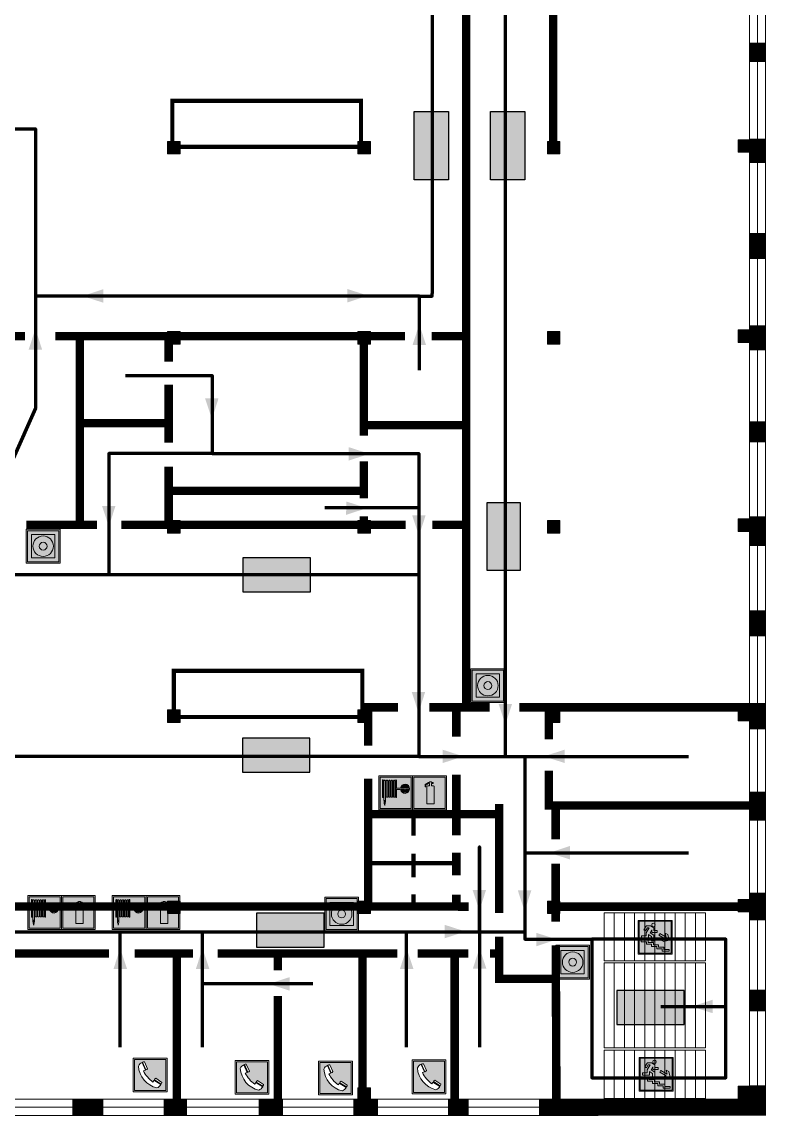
# Model space of a CAD drawing. Header units: millimetres. Extents: x 13810 to 67229, y 12374 to 21950.
# Drawn here: x 21308.9 to 21468.3, y 15360.2 to 15593.5 of the extents above; entities that cross this region are included whole.
import ezdxf

# ---------------------------------------------------------------- set-up
doc = ezdxf.new("R2010")
doc.units = ezdxf.units.MM
doc.layers.add('План_Штампы', color=7, linetype='Continuous')

# ---------------------------------------------------------------- blocks, each defined once
blk = doc.blocks.new('A$C32E8229D')
at = {"true_color": 0xffffff}
blk.add_hatch(color=7, dxfattribs=at).paths.add_polyline_path([(0, 0), (0, -8), (16, -8), (16, 0)])
h = blk.add_hatch(color=126)
h.paths.add_polyline_path([(0.2, -0.2), (15.8, -0.2), (15.8, -7.8), (0.2, -7.8)])
h.paths.add_polyline_path([(13.49, -2.05), (12.08, -2.05), (11.37, -2.63, 0.162397), (11.29, -2.84), (11.29, -3.63), (10.35, -3.63), (10.35, -4.05), (11.68, -4.05), (11.68, -3.48), (12.26, -4.28), (11.29, -5.1), (11.29, -6.78), (11.85, -6.78), (11.85, -5.44), (12.8, -4.64), (12.8, -5.94), (14.46, -5.94), (14.46, -5.39), (13.45, -5.39), (13.45, -3.97), (12.46, -2.59), (13.15, -2.59), (13.69, -3.34), (14.18, -3)], flags=16)
h.paths.add_polyline_path([(10.74, -1.82, 1), (11.8, -1.82, 1)], flags=16)
h.paths.add_polyline_path([(9.39, -3.59), (5.99, -3.59), (6.56, -3.03), (5.91, -3.03), (5.1, -3.83), (5.91, -4.64), (6.56, -4.64), (5.99, -4.09), (9.39, -4.09)], flags=16)
h.paths.add_polyline_path([(4.29, -1.08), (1.72, -1.08), (1.72, -6.6), (4.29, -6.6)], flags=16)
at = {"color": 126}
blk.add_lwpolyline([(16, -8), (0, -8), (0, 0), (16, 0)], close=True, dxfattribs=at)
blk = doc.blocks.new('A$C54414219')
at = {"true_color": 0xffffff}
h = blk.add_hatch(color=7, dxfattribs=at)
h.paths.add_polyline_path([(2.39, -9.45), (2.39, -18.3), (11.23, -18.3), (11.23, -9.45)], flags=0)
h.paths.add_polyline_path([(10.71, -13.87, -1), (2.92, -13.87, -1)], flags=0)
h.paths.add_polyline_path([(8.3, -13.87, -1), (5.33, -13.87, -1)], flags=0)
h.paths.add_polyline_path([(0.41, -7.47), (0.41, -20.27), (13.21, -20.27), (13.21, -7.47)])
h.paths.add_polyline_path([(0.92, -19.77), (12.71, -19.77), (12.71, -7.98), (0.92, -7.98)], flags=16)
h.paths.add_polyline_path([(11.23, -9.45), (11.23, -18.3), (2.39, -18.3), (2.39, -9.45)], flags=0)
at = {"lineweight": 5}
h = blk.add_hatch(color=242, dxfattribs=at)
h.paths.add_polyline_path([(12.71, -7.98), (0.92, -7.98), (0.92, -19.77), (12.71, -19.77)])
h.paths.add_polyline_path([(11.23, -18.3), (2.39, -18.3), (2.39, -9.45), (11.23, -9.45)], flags=16)
h.paths.add_polyline_path([(10.71, -13.87, -1), (2.92, -13.87, -1)], flags=0)
h.paths.add_polyline_path([(8.3, -13.87, -1), (5.33, -13.87, -1)], flags=0)
at = {"true_color": 0xffffff}
h = blk.add_hatch(color=7, dxfattribs=at)
h.paths.add_polyline_path([(2.39, -9.45), (2.39, -18.3), (11.23, -18.3), (11.23, -9.45)])
h.paths.add_polyline_path([(10.71, -13.87, -1), (2.92, -13.87, -1)], flags=16)
h.paths.add_polyline_path([(8.3, -13.87, -1), (5.33, -13.87, -1)], flags=0)
at = {"lineweight": 5}
h = blk.add_hatch(color=242, dxfattribs=at)
h.paths.add_polyline_path([(2.92, -13.87, 1), (10.71, -13.87, 1)])
h.paths.add_polyline_path([(8.3, -13.87, -1), (5.33, -13.87, -1)], flags=16)
at = {"color": 242, "lineweight": 5}
for p, q in [((0.41, -20.27), (0.41, -7.47)), ((0.41, -7.47), (13.21, -7.47)), ((0.41, -7.47), (13.21, -7.47)), ((13.21, -20.27), (13.21, -7.47)), ((0.41, -20.27), (13.21, -20.27))]:
    blk.add_line(p, q, dxfattribs=at)
for points in [[(0.92, -7.98), (12.71, -7.98), (12.71, -19.77), (0.92, -19.77)], [(2.39, -9.45), (11.23, -9.45), (11.23, -18.3), (2.39, -18.3)]]:
    blk.add_lwpolyline(points, close=True, dxfattribs=at)
for radius in [3.89, 1.49]:
    blk.add_circle((6.81, -13.87), radius, dxfattribs=at)
blk = doc.blocks.new('A$C456E1F9C')
at = {"lineweight": 5}
h = blk.add_hatch(color=242, dxfattribs=at)
h.paths.add_polyline_path([(0.51, -1.47), (0.51, -13.26), (12.29, -13.26), (12.29, -1.47)])
h.paths.add_polyline_path([(5.42, -4.95, -0.254479), (4.78, -5.4), (3.52, -2.53, -0.209735), (4.23, -2.4)], flags=16)
h.paths.add_polyline_path([(8.53, -8.6), (10.87, -10.17), (10.54, -10.76), (8.03, -9.13, -0.192251)], flags=16)
h.paths.add_polyline_path([(4.61, -5.49, 0.005518), (3.87, -5.72, 0.128647), (7.49, -10.01, 0.00809), (7.83, -9.33), (10.47, -10.97, -0.16736), (8.99, -12.25, -0.327862), (1.95, -3.95, -0.166952), (3.36, -2.62)], flags=16)
at = {"color": 242, "lineweight": 5}
for p, q in [((0, -13.77), (0, -0.97)), ((12.8, -0.97), (0, -0.97)), ((4.61, -5.49), (3.36, -2.62)), ((3.52, -2.53), (4.78, -5.4)), ((4.23, -2.4), (5.42, -4.95)), ((12.8, -13.77), (12.8, -0.97)), ((7.83, -9.33), (10.47, -10.97)), ((8.03, -9.13), (10.54, -10.76)), ((10.81, -10.12), (8.53, -8.6)), ((10.54, -10.76), (10.8, -10.3)), ((10.8, -10.3), (10.81, -10.12)), ((0, -13.77), (12.8, -13.77))]:
    blk.add_line(p, q, dxfattribs=at)
blk.add_lwpolyline([(0.51, -1.47), (12.29, -1.47), (12.29, -13.26), (0.51, -13.26)], close=True, dxfattribs=at)
for centre, radius, start, end in [((4.59, -5.34), 2.99, 114.2845, 152.1974), ((11.12, -3.31), 9.19, 183.9915, 256.6009), ((4.02, -3.27), 0.891, 76.3284, 123.7092), ((14.98, -39.1), 35.17, 107.1487, 108.4135), ((13.86, -0.94), 11.08, 205.5536, 234.8762), ((4.68, -4.59), 0.824, 276.9621, 334.0723), ((-13.31, 0.8), 23.44, 332.5487, 334.4027), ((8.94, -9.5), 0.989, 114.4092, 157.9388), ((7.87, -9.46), 3, 291.9291, 329.9329)]:
    blk.add_arc(centre, radius, start, end, dxfattribs=at)
blk = doc.blocks.new('вниз')
at = {"lineweight": 0, "true_color": 0xffffff}
h = blk.add_hatch(color=7, dxfattribs=at)
h.dxf.hatch_style = 1
h.paths.add_polyline_path([(40994.51, -4472.22), (40986.51, -4472.22), (40986.51, -4480.22), (40994.51, -4480.22)])
h.paths.add_polyline_path([(40994.31, -4472.42), (40994.31, -4480.01), (40986.71, -4480.01), (40986.71, -4472.42)], flags=16)
h.paths.add_polyline_path([(40988.43, -4473.53), (40989.43, -4473.53), (40990.19, -4473.96), (40990.19, -4474.6), (40991, -4474.6), (40991, -4475.06), (40989.73, -4475.06), (40989.73, -4474.46), (40989.3, -4475.18), (40990.17, -4475.7), (40990.17, -4477.11), (40989.63, -4477.11), (40989.63, -4476.01), (40988.94, -4475.59), (40988.94, -4476.46), (40988.94, -4476.46), (40987.47, -4476.46), (40987.26, -4476.46), (40987.26, -4475.92), (40988.4, -4475.92), (40988.4, -4475.2), (40989.1, -4473.99), (40988.66, -4473.99), (40988.24, -4474.7), (40987.86, -4474.47), (40988.41, -4473.56)], flags=0)
h.paths.add_polyline_path([(40990.55, -4473.29, -1), (40989.69, -4473.29, -1)], flags=0)
h.paths.add_polyline_path([(40988.85, -4476.89), (40988.85, -4477.43), (40990.1, -4477.43), (40990.1, -4477.99), (40991.34, -4477.99), (40991.34, -4478.54), (40992.59, -4478.54), (40992.59, -4479.09), (40993.83, -4479.09), (40993.83, -4479.52), (40992.17, -4479.52), (40992.17, -4478.97), (40990.91, -4478.97), (40990.91, -4478.41), (40989.68, -4478.41), (40989.68, -4477.86), (40988.43, -4477.86), (40988.43, -4477.31), (40987.6, -4477.31), (40987.18, -4477.31), (40987.18, -4476.89)], flags=0)
h.paths.add_polyline_path([(40991.61, -4475.33), (40993.12, -4476.2), (40992.9, -4475.27), (40993.48, -4475.6), (40993.83, -4476.88), (40992.56, -4477.22), (40991.97, -4476.88), (40992.9, -4476.61), (40991.38, -4475.74), (40991.58, -4475.39)], flags=0)
h.paths.add_polyline_path([(40990.19, -4473.96), (40989.43, -4473.53), (40988.43, -4473.53), (40988.41, -4473.56), (40987.86, -4474.47), (40988.24, -4474.7), (40988.66, -4473.99), (40989.1, -4473.99), (40988.4, -4475.2), (40988.4, -4475.92), (40987.26, -4475.92), (40987.26, -4476.46), (40987.47, -4476.46), (40988.94, -4476.46), (40988.94, -4476.27), (40988.94, -4475.59), (40989.63, -4476.01), (40989.63, -4477.11), (40990.17, -4477.11), (40990.17, -4475.7), (40989.3, -4475.18), (40989.73, -4474.46), (40989.73, -4475.06), (40991, -4475.06), (40991, -4474.6), (40990.19, -4474.6)], flags=0)
h.paths.add_polyline_path([(40990.55, -4473.29, 1), (40989.69, -4473.29, 1)], flags=0)
h.paths.add_polyline_path([(40991.61, -4475.33), (40991.58, -4475.39), (40991.38, -4475.74), (40992.9, -4476.61), (40991.97, -4476.88), (40992.56, -4477.22), (40993.83, -4476.88), (40993.48, -4475.6), (40992.9, -4475.27), (40993.12, -4476.2)], flags=0)
h.paths.add_polyline_path([(40990.1, -4477.43), (40988.85, -4477.43), (40988.85, -4476.89), (40987.18, -4476.89), (40987.18, -4477.31), (40987.6, -4477.31), (40988.43, -4477.31), (40988.43, -4477.86), (40989.68, -4477.86), (40989.68, -4478.41), (40990.91, -4478.41), (40990.91, -4478.97), (40992.17, -4478.97), (40992.17, -4479.52), (40993.83, -4479.52), (40993.83, -4479.09), (40992.59, -4479.09), (40992.59, -4478.54), (40991.34, -4478.54), (40991.34, -4477.99), (40990.1, -4477.99)], flags=0)
at = {"lineweight": 0}
h = blk.add_hatch(color=126, dxfattribs=at)
h.dxf.hatch_style = 1
h.paths.add_polyline_path([(40994.31, -4472.42), (40986.71, -4472.42), (40986.71, -4480.01), (40994.31, -4480.01)])
h.paths.add_polyline_path([(40988.43, -4473.53), (40989.43, -4473.53), (40990.19, -4473.96), (40990.19, -4474.6), (40991, -4474.6), (40991, -4475.06), (40989.73, -4475.06), (40989.73, -4474.46), (40989.3, -4475.18), (40990.17, -4475.7), (40990.17, -4477.11), (40989.63, -4477.11), (40989.63, -4476.01), (40988.94, -4475.59), (40988.94, -4476.46), (40988.94, -4476.46), (40987.47, -4476.46), (40987.26, -4476.46), (40987.26, -4475.92), (40988.4, -4475.92), (40988.4, -4475.2), (40989.1, -4473.99), (40988.66, -4473.99), (40988.24, -4474.7), (40987.86, -4474.47), (40988.41, -4473.56)], flags=16)
h.paths.add_polyline_path([(40990.55, -4473.29, -1), (40989.69, -4473.29, -1)], flags=16)
h.paths.add_polyline_path([(40988.85, -4476.89), (40988.85, -4477.43), (40990.1, -4477.43), (40990.1, -4477.99), (40991.34, -4477.99), (40991.34, -4478.54), (40992.59, -4478.54), (40992.59, -4479.09), (40993.83, -4479.09), (40993.83, -4479.52), (40992.17, -4479.52), (40992.17, -4478.97), (40990.91, -4478.97), (40990.91, -4478.41), (40989.68, -4478.41), (40989.68, -4477.86), (40988.43, -4477.86), (40988.43, -4477.31), (40987.6, -4477.31), (40987.18, -4477.31), (40987.18, -4476.89)], flags=16)
h.paths.add_polyline_path([(40991.61, -4475.33), (40993.12, -4476.2), (40992.9, -4475.27), (40993.48, -4475.6), (40993.83, -4476.88), (40992.56, -4477.22), (40991.97, -4476.88), (40992.9, -4476.61), (40991.38, -4475.74), (40991.58, -4475.39)], flags=16)
at = {"lineweight": 0, "true_color": 0xffffff}
h = blk.add_hatch(color=7, dxfattribs=at)
h.dxf.hatch_style = 1
h.paths.add_polyline_path([(40989.73, -4474.46), (40989.73, -4475.06), (40991, -4475.06), (40991, -4474.6), (40990.19, -4474.6), (40990.19, -4473.96), (40989.43, -4473.53), (40988.43, -4473.53), (40988.41, -4473.56), (40987.86, -4474.47), (40988.24, -4474.7), (40988.66, -4473.99), (40989.1, -4473.99), (40988.4, -4475.2), (40988.4, -4475.92), (40987.26, -4475.92), (40987.26, -4476.46), (40987.47, -4476.46), (40988.94, -4476.46), (40988.94, -4475.59), (40989.63, -4476.01), (40989.63, -4477.11), (40990.17, -4477.11), (40990.17, -4475.7), (40989.3, -4475.18)])
h.paths.add_polyline_path([(40989.69, -4473.29, 1), (40990.55, -4473.29, 1)])
h.paths.add_polyline_path([(40991.61, -4475.33), (40991.58, -4475.39), (40991.38, -4475.74), (40992.9, -4476.61), (40991.97, -4476.88), (40992.56, -4477.22), (40993.83, -4476.88), (40993.48, -4475.6), (40992.9, -4475.27), (40993.12, -4476.2)])
h.paths.add_polyline_path([(40990.1, -4477.43), (40988.85, -4477.43), (40988.85, -4476.89), (40987.18, -4476.89), (40987.18, -4477.31), (40987.6, -4477.31), (40988.43, -4477.31), (40988.43, -4477.86), (40989.68, -4477.86), (40989.68, -4478.41), (40990.91, -4478.41), (40990.91, -4478.97), (40992.17, -4478.97), (40992.17, -4479.52), (40993.83, -4479.52), (40993.83, -4479.09), (40992.59, -4479.09), (40992.59, -4478.54), (40991.34, -4478.54), (40991.34, -4477.99), (40990.1, -4477.99)])
at = {"color": 126, "lineweight": 0}
for points in [[(40986.51, -4472.22), (40994.51, -4472.22), (40994.51, -4480.22), (40986.51, -4480.22)], [(40986.71, -4472.42), (40994.31, -4472.42), (40994.31, -4480.01), (40986.71, -4480.01)]]:
    blk.add_lwpolyline(points, close=True, dxfattribs=at)
for points in [[(40987.47, -4476.46), (40987.26, -4476.46), (40987.26, -4475.92), (40988.4, -4475.92), (40988.4, -4475.2), (40989.1, -4473.99), (40988.66, -4473.99), (40988.24, -4474.7), (40987.86, -4474.47), (40988.41, -4473.56), (40988.43, -4473.53), (40989.43, -4473.53), (40990.19, -4473.96), (40990.19, -4474.6), (40991, -4474.6), (40991, -4475.06), (40989.73, -4475.06), (40989.73, -4474.46), (40989.3, -4475.18), (40990.17, -4475.7), (40990.17, -4477.11), (40989.63, -4477.11), (40989.63, -4476.01), (40988.94, -4475.59), (40988.94, -4476.46)], [(40987.47, -4476.46), (40988.94, -4476.46), (40988.94, -4476.27)], [(40991.58, -4475.39), (40991.38, -4475.74), (40992.9, -4476.61), (40991.97, -4476.88), (40992.56, -4477.22), (40993.83, -4476.88), (40993.48, -4475.6), (40992.9, -4475.27), (40993.12, -4476.2), (40991.61, -4475.33), (40991.58, -4475.39)], [(40987.6, -4477.31), (40987.18, -4477.31), (40987.18, -4476.89), (40988.85, -4476.89), (40988.85, -4477.43), (40990.1, -4477.43), (40990.1, -4477.99), (40991.34, -4477.99), (40991.34, -4478.54), (40992.59, -4478.54), (40992.59, -4479.09), (40993.83, -4479.09), (40993.83, -4479.52), (40992.17, -4479.52), (40992.17, -4478.97), (40990.91, -4478.97), (40990.91, -4478.41), (40989.68, -4478.41), (40989.68, -4477.86), (40988.43, -4477.86), (40988.43, -4477.31), (40987.6, -4477.31)]]:
    blk.add_lwpolyline(points, dxfattribs=at)
blk.add_circle((40990.12, -4473.29), 0.432, dxfattribs=at)
blk = doc.blocks.new('A$C37112FD5')
at = {"true_color": 0xf5f5ff}
h = blk.add_hatch(color=7, dxfattribs=at)
h.dxf.hatch_style = 1
h.paths.add_polyline_path([(12.8, -7.4), (0, -7.4), (0, -20.2), (12.8, -20.2)])
h.paths.add_polyline_path([(12.29, -7.91), (12.29, -19.69), (0.51, -19.69), (0.51, -7.91)], flags=16)
h.paths.add_polyline_path([(4.98, -9.04, -0.42597), (5.17, -9.22), (5.17, -12.25), (5.17, -15.29, -0.432244), (4.98, -15.47), (4.83, -15.47, -0.42597), (4.64, -15.29), (4.64, -12.25), (4.64, -9.22, -0.432244), (4.83, -9.04)], flags=0)
h.paths.add_polyline_path([(4.28, -9.22), (4.28, -12.25), (4.28, -15.29, -0.432244), (4.09, -15.47), (3.94, -15.47, -0.42597), (3.75, -15.29), (3.75, -12.25), (3.75, -9.22, -0.432244), (3.94, -9.04), (4.09, -9.04, -0.42597)], flags=0)
h.paths.add_polyline_path([(5.72, -9.04), (5.87, -9.04, -0.42597), (6.06, -9.22), (6.06, -12.25), (6.06, -15.29, -0.432244), (5.87, -15.47), (5.72, -15.47, -0.42597), (5.53, -15.29), (5.53, -12.25), (5.53, -9.22, -0.432244)], flags=0)
h.paths.add_polyline_path([(6.42, -8.9), (6.5, -8.9, -0.42597), (6.69, -9.08), (6.69, -12.03), (8.21, -12.03, -15.824349), (8.21, -12.47), (6.69, -12.47), (6.69, -15.42, -0.432244), (6.5, -15.6), (6.42, -15.6)], flags=0)
h.paths.add_polyline_path([(3.39, -9.22), (3.39, -12.25), (3.39, -15.29, -0.432244), (3.2, -15.47), (3.05, -15.47, -0.42597), (2.85, -15.29), (2.85, -12.25), (2.85, -9.22, -0.432244), (3.05, -9.04), (3.2, -9.04, -0.42597)], flags=0)
h.paths.add_polyline_path([(2.5, -9.22), (2.5, -16.71), (1.96, -16.71), (1.96, -9.22, -0.432244), (2.15, -9.04), (2.31, -9.04, -0.42597)], flags=0)
h.paths.add_polyline_path([(1.61, -8.9), (1.61, -15.6), (1.57, -15.6, -0.42597), (1.37, -15.42), (1.37, -12.03), (1.37, -9.09, -0.432244), (1.57, -8.9)], flags=0)
h.paths.add_polyline_path([(9.76, -10.81), (9.76, -12.03), (8.49, -12.03, -0.336371)], flags=0)
h.paths.add_polyline_path([(8.49, -12.47), (9.76, -12.47), (9.76, -13.7, -0.336371)], flags=0)
h.paths.add_polyline_path([(10.11, -10.81, -0.336371), (11.38, -12.03), (10.11, -12.03)], flags=0)
h.paths.add_polyline_path([(10.11, -12.47), (11.38, -12.47, -0.336371), (10.11, -13.7)], flags=0)
h.paths.add_polyline_path([(2.5, -16.84), (2.5, -17.05), (1.97, -17.05), (1.97, -16.84)], flags=0)
h.paths.add_polyline_path([(2.5, -17.24, -0.033778), (2.24, -18.6, -0.033778), (1.97, -17.24)], flags=0)
h = blk.add_hatch(color=242)
h.dxf.hatch_style = 1
h.paths.add_polyline_path([(12.29, -7.91), (0.51, -7.91), (0.51, -19.69), (12.29, -19.69)])
h.paths.add_polyline_path([(6.42, -15.6), (6.42, -8.9), (6.5, -8.9, -0.42597), (6.69, -9.08), (6.69, -12.03), (8.21, -12.03, -15.824349), (8.21, -12.47), (6.69, -12.47), (6.69, -15.42, -0.432244), (6.5, -15.6)], flags=16)
h.paths.add_polyline_path([(5.87, -15.47), (5.72, -15.47, -0.42597), (5.53, -15.29), (5.53, -12.25), (5.53, -9.22, -0.432244), (5.72, -9.04), (5.87, -9.04, -0.42597), (6.06, -9.22), (6.06, -12.25), (6.06, -15.29, -0.432244)], flags=16)
h.paths.add_polyline_path([(4.98, -15.47), (4.83, -15.47, -0.42597), (4.64, -15.29), (4.64, -12.25), (4.64, -9.22, -0.432244), (4.83, -9.04), (4.98, -9.04, -0.42597), (5.17, -9.22), (5.17, -12.25), (5.17, -15.29, -0.432244)], flags=16)
h.paths.add_polyline_path([(4.09, -15.47), (3.94, -15.47, -0.42597), (3.75, -15.29), (3.75, -12.25), (3.75, -9.22, -0.432244), (3.94, -9.04), (4.09, -9.04, -0.42597), (4.28, -9.22), (4.28, -12.25), (4.28, -15.29, -0.432244)], flags=16)
h.paths.add_polyline_path([(3.2, -15.47), (3.05, -15.47, -0.42597), (2.85, -15.29), (2.85, -12.25), (2.85, -9.22, -0.432244), (3.05, -9.04), (3.2, -9.04, -0.42597), (3.39, -9.22), (3.39, -12.25), (3.39, -15.29, -0.432244)], flags=16)
h.paths.add_polyline_path([(2.5, -17.05), (1.97, -17.05), (1.97, -16.84), (2.5, -16.84)], flags=16)
h.paths.add_polyline_path([(2.5, -17.24, -0.033778), (2.24, -18.6, -0.033778), (1.97, -17.24)], flags=16)
h.paths.add_polyline_path([(2.5, -16.71), (1.96, -16.71), (1.96, -9.22, -0.432244), (2.15, -9.04), (2.31, -9.04, -0.42597), (2.5, -9.22)], flags=16)
h.paths.add_polyline_path([(1.61, -15.6), (1.57, -15.6, -0.42597), (1.37, -15.42), (1.37, -12.03), (1.37, -9.09, -0.432244), (1.57, -8.9), (1.61, -8.9)], flags=16)
h.paths.add_polyline_path([(8.49, -12.47), (9.76, -12.47), (9.76, -13.7, -0.336371)], flags=0)
h.paths.add_polyline_path([(10.11, -13.7), (10.11, -12.47), (11.38, -12.47, -0.336371)], flags=0)
h.paths.add_polyline_path([(8.49, -12.03, -0.336371), (9.76, -10.81), (9.76, -12.03)], flags=0)
h.paths.add_polyline_path([(10.11, -12.03), (10.11, -10.81, -0.336371), (11.38, -12.03)], flags=0)
h = blk.add_hatch(color=7, dxfattribs=at)
h.dxf.hatch_style = 1
h.paths.add_polyline_path([(1.61, -8.9), (1.57, -8.9, 0.432244), (1.37, -9.09), (1.37, -12.03), (1.37, -15.42, 0.42597), (1.57, -15.6), (1.61, -15.6)])
h.paths.add_polyline_path([(2.5, -9.22, 0.42597), (2.31, -9.04), (2.15, -9.04, 0.432244), (1.96, -9.22), (1.96, -16.71), (2.5, -16.71)])
h.paths.add_polyline_path([(2.5, -16.84), (1.97, -16.84), (1.97, -17.05), (2.5, -17.05)])
h.paths.add_polyline_path([(2.5, -17.24), (1.97, -17.24, 0.033778), (2.24, -18.6, 0.033778)])
h.paths.add_polyline_path([(3.39, -12.25), (3.39, -9.22, 0.42597), (3.2, -9.04), (3.05, -9.04, 0.432244), (2.85, -9.22), (2.85, -12.25), (2.85, -15.29, 0.42597), (3.05, -15.47), (3.2, -15.47, 0.432244), (3.39, -15.29)])
h.paths.add_polyline_path([(4.28, -12.25), (4.28, -9.22, 0.42597), (4.09, -9.04), (3.94, -9.04, 0.432244), (3.75, -9.22), (3.75, -12.25), (3.75, -15.29, 0.42597), (3.94, -15.47), (4.09, -15.47, 0.432244), (4.28, -15.29)])
h.paths.add_polyline_path([(5.17, -12.25), (5.17, -9.22, 0.42597), (4.98, -9.04), (4.83, -9.04, 0.432244), (4.64, -9.22), (4.64, -12.25), (4.64, -15.29, 0.42597), (4.83, -15.47), (4.98, -15.47, 0.432244), (5.17, -15.29)])
h.paths.add_polyline_path([(6.06, -12.25), (6.06, -9.22, 0.42597), (5.87, -9.04), (5.72, -9.04, 0.432244), (5.53, -9.22), (5.53, -12.25), (5.53, -15.29, 0.42597), (5.72, -15.47), (5.87, -15.47, 0.432244), (6.06, -15.29)])
h.paths.add_polyline_path([(6.69, -12.47), (8.21, -12.47, 15.824349), (8.21, -12.03), (6.69, -12.03), (6.69, -9.08, 0.42597), (6.5, -8.9), (6.42, -8.9), (6.42, -15.6), (6.5, -15.6, 0.432244), (6.69, -15.42)])
h.paths.add_polyline_path([(8.49, -12.47), (9.76, -12.47), (9.76, -13.7, -0.336371)], flags=16)
h.paths.add_polyline_path([(8.49, -12.03, -0.336371), (9.76, -10.81), (9.76, -12.03)], flags=16)
h.paths.add_polyline_path([(10.11, -12.47), (11.38, -12.47, -0.336371), (10.11, -13.7)], flags=16)
h.paths.add_polyline_path([(10.11, -12.03), (10.11, -10.81, -0.336371), (11.38, -12.03)], flags=16)
h = blk.add_hatch(color=242)
h.dxf.hatch_style = 1
h.paths.add_polyline_path([(9.76, -10.81, 0.336371), (8.49, -12.03), (9.76, -12.03)])
h.paths.add_polyline_path([(10.11, -10.81), (10.11, -12.03), (11.38, -12.03, 0.336371)])
h.paths.add_polyline_path([(11.38, -12.47), (10.11, -12.47), (10.11, -13.7, 0.336371)])
h.paths.add_polyline_path([(9.76, -12.47), (8.49, -12.47, 0.336371), (9.76, -13.7)])
at = {"color": 242, "lineweight": 5}
for p, q in [((0, -20.2), (0, -7.4)), ((0, -7.4), (12.8, -7.4)), ((12.8, -20.2), (12.8, -7.4)), ((1.37, -12.03), (1.37, -9.08)), ((1.37, -12.03), (1.37, -15.42)), ((1.57, -8.9), (1.61, -8.9)), ((1.61, -8.9), (1.61, -15.6)), ((1.96, -16.71), (1.96, -9.22)), ((2.15, -9.04), (2.31, -9.04)), ((2.5, -16.71), (2.5, -9.22)), ((2.85, -12.25), (2.85, -9.22)), ((2.85, -12.25), (2.85, -15.29)), ((3.05, -9.04), (3.2, -9.04)), ((3.39, -12.25), (3.39, -9.22)), ((3.39, -12.25), (3.39, -15.29)), ((3.75, -12.25), (3.75, -9.22)), ((3.75, -12.25), (3.75, -15.29)), ((3.94, -9.04), (4.09, -9.04)), ((4.28, -12.25), (4.28, -9.22)), ((4.28, -12.25), (4.28, -15.29)), ((4.64, -12.25), (4.64, -9.22)), ((4.64, -12.25), (4.64, -15.29)), ((4.83, -9.04), (4.98, -9.04)), ((5.17, -12.25), (5.17, -9.22)), ((5.17, -12.25), (5.17, -15.29)), ((5.53, -12.25), (5.53, -9.22)), ((5.53, -12.25), (5.53, -15.29)), ((5.72, -9.04), (5.87, -9.04)), ((6.06, -12.25), (6.06, -9.22)), ((6.06, -12.25), (6.06, -15.29)), ((6.42, -8.9), (6.42, -15.6)), ((6.5, -8.9), (6.42, -8.9)), ((6.69, -12.03), (6.69, -9.08)), ((8.21, -12.03), (6.69, -12.03)), ((9.76, -12.03), (8.49, -12.03)), ((9.76, -10.81), (9.76, -12.03)), ((10.11, -10.81), (10.11, -12.03)), ((11.38, -12.03), (10.11, -12.03)), ((1.57, -15.6), (1.61, -15.6)), ((3.05, -15.47), (3.2, -15.47)), ((3.94, -15.47), (4.09, -15.47)), ((4.83, -15.47), (4.98, -15.47)), ((5.72, -15.47), (5.87, -15.47)), ((6.42, -15.6), (6.5, -15.6)), ((8.21, -12.47), (6.69, -12.47)), ((6.69, -12.47), (6.69, -15.42)), ((9.76, -12.47), (8.49, -12.47)), ((9.76, -12.47), (9.76, -13.7)), ((11.38, -12.47), (10.11, -12.47)), ((10.11, -12.47), (10.11, -13.7)), ((0, -20.2), (12.8, -20.2)), ((1.96, -16.71), (2.5, -16.71)), ((1.97, -16.84), (2.5, -16.84)), ((1.97, -17.05), (1.97, -16.84)), ((2.5, -17.05), (1.97, -17.05)), ((1.97, -17.24), (2.5, -17.24)), ((2.5, -16.84), (2.5, -17.05))]:
    blk.add_line(p, q, dxfattribs=at)
blk.add_lwpolyline([(0.51, -7.91), (12.29, -7.91), (12.29, -19.69), (0.51, -19.69)], close=True, dxfattribs=at)
for centre, radius, start, end in [((1.56, -9.09), 0.182, 87.1027, 180.6071), ((2.15, -9.22), 0.182, 87.1027, 180.6071), ((2.32, -9.22), 0.182, 359.3929, 92.8973), ((3.04, -9.22), 0.182, 87.1027, 180.6071), ((3.21, -9.22), 0.182, 359.3929, 92.8973), ((3.93, -9.22), 0.182, 87.1027, 180.6071), ((4.1, -9.22), 0.182, 359.3929, 92.8973), ((4.82, -9.22), 0.182, 87.1027, 180.6071), ((4.99, -9.22), 0.182, 359.3929, 92.8973), ((5.71, -9.22), 0.182, 87.1027, 180.6071), ((5.88, -9.22), 0.182, 359.3929, 92.8973), ((6.51, -9.09), 0.182, 359.3929, 92.8973), ((9.93, -12.25), 1.74, 187.2319, 172.7681), ((9.93, -12.25), 1.46, 96.9927, 171.3585), ((9.93, -12.25), 1.46, 8.6415, 83.0073), ((1.56, -15.42), 0.182, 179.3929, 272.8973), ((3.04, -15.29), 0.182, 179.3929, 272.8973), ((3.21, -15.29), 0.182, 267.1027, 0.6071), ((3.93, -15.29), 0.182, 179.3929, 272.8973), ((4.1, -15.29), 0.182, 267.1027, 0.6071), ((4.82, -15.29), 0.182, 179.3929, 272.8973), ((4.99, -15.29), 0.182, 267.1027, 0.6071), ((5.71, -15.29), 0.182, 179.3929, 272.8973), ((5.88, -15.29), 0.182, 267.1027, 0.6071), ((6.51, -15.42), 0.182, 267.1027, 0.6071), ((9.93, -12.25), 1.46, 188.6415, 263.0073), ((9.93, -12.25), 1.46, 276.9927, 351.3585), ((12.17, -15.98), 10.27, 187.041, 194.7793), ((-7.7, -15.98), 10.27, 345.2207, 352.959)]:
    blk.add_arc(centre, radius, start, end, dxfattribs=at)
blk = doc.blocks.new('A$C3AD82952')
at = {"true_color": 0xf5f5ff}
h = blk.add_hatch(color=7, dxfattribs=at)
h.dxf.hatch_style = 1
h.paths.add_polyline_path([(8.21, 8.73, 0.414214), (7.89, 9.05), (7.22, 9.05), (7.22, 9.92), (7.59, 9.92, 1), (7.57, 10.36), (7.22, 10.36), (7.22, 10.6), (6.43, 10.6), (6.43, 10.36), (6.01, 10.36), (4.74, 9.59), (4.74, 8.69), (4.98, 8.73), (4.98, 9.26), (6.12, 9.91), (6.43, 9.91), (6.43, 9.05), (5.76, 9.05, 0.414214), (5.44, 8.73), (5.44, 2.2), (8.21, 2.2)], flags=0)
h.paths.add_polyline_path([(12.8, 12.8), (0, 12.8), (0, 0), (12.8, 0)])
h.paths.add_polyline_path([(0.51, 12.29), (12.29, 12.29), (12.29, 0.51), (0.51, 0.51)], flags=16)
h.paths.add_polyline_path([(4.74, 9.59), (6.01, 10.36), (6.43, 10.36), (6.43, 10.6), (7.22, 10.6), (7.22, 10.36), (7.59, 10.36, -0.94586), (7.59, 9.92), (7.22, 9.92), (7.22, 9.05), (7.89, 9.05, -0.414214), (8.21, 8.73), (8.21, 2.2), (5.44, 2.2), (5.44, 8.73, -0.414214), (5.76, 9.05), (6.43, 9.05), (6.43, 9.91), (6.12, 9.91), (4.98, 9.26), (4.98, 8.73), (4.74, 8.69)], flags=0)
h = blk.add_hatch(color=242)
h.dxf.hatch_style = 1
h.paths.add_polyline_path([(12.29, 12.29), (0.51, 12.29), (0.51, 0.51), (12.29, 0.51)])
h.paths.add_polyline_path([(4.74, 8.69), (4.74, 9.59), (6.01, 10.36), (6.43, 10.36), (6.43, 10.6), (7.22, 10.6), (7.22, 10.36), (7.59, 10.36, -0.94586), (7.59, 9.92), (7.22, 9.92), (7.22, 9.05), (7.89, 9.05, -0.414214), (8.21, 8.73), (8.21, 2.2), (5.44, 2.2), (5.44, 8.73, -0.414214), (5.76, 9.05), (6.43, 9.05), (6.43, 9.91), (6.12, 9.91), (4.98, 9.26), (4.98, 8.73)], flags=16)
h = blk.add_hatch(color=7, dxfattribs=at)
h.dxf.hatch_style = 1
h.paths.add_polyline_path([(8.21, 8.73, 0.414214), (7.89, 9.05), (7.22, 9.05), (7.22, 9.92), (7.59, 9.92, 1), (7.57, 10.36), (7.22, 10.36), (7.22, 10.6), (6.43, 10.6), (6.43, 10.36), (6.01, 10.36), (4.74, 9.59), (4.74, 8.69), (4.98, 8.73), (4.98, 9.26), (6.12, 9.91), (6.43, 9.91), (6.43, 9.05), (5.76, 9.05, 0.414214), (5.44, 8.73), (5.44, 2.2), (8.21, 2.2)])
at = {"color": 242, "lineweight": 5}
for p, q in [((0, 0), (0, 12.8)), ((0, 12.8), (12.8, 12.8)), ((12.8, 0), (12.8, 12.8)), ((6.01, 10.36), (4.74, 9.59)), ((4.74, 9.59), (4.74, 8.69)), ((4.74, 8.69), (4.98, 8.73)), ((4.98, 9.26), (6.12, 9.91)), ((4.98, 8.73), (4.98, 9.26)), ((5.44, 2.2), (5.44, 8.73)), ((5.76, 9.05), (6.43, 9.05)), ((6.01, 10.36), (6.43, 10.36)), ((6.12, 9.91), (6.43, 9.91)), ((7.22, 10.6), (6.43, 10.6)), ((6.43, 10.6), (6.43, 10.36)), ((6.43, 9.91), (6.43, 9.05)), ((7.22, 10.36), (7.22, 10.6)), ((7.59, 10.36), (7.22, 10.36)), ((7.22, 9.05), (7.22, 9.92)), ((7.59, 9.92), (7.22, 9.92)), ((7.89, 9.05), (7.22, 9.05)), ((8.21, 2.2), (8.21, 8.73)), ((0, 0), (12.8, 0)), ((5.44, 2.2), (8.21, 2.2))]:
    blk.add_line(p, q, dxfattribs=at)
blk.add_lwpolyline([(0.51, 12.29), (12.29, 12.29), (12.29, 0.51), (0.51, 0.51)], close=True, dxfattribs=at)
for centre, radius, start, end in [((5.76, 8.73), 0.32, 90, 180), ((7.58, 10.14), 0.223, 273.1875, 86.8125), ((7.89, 8.73), 0.32, 0, 90)]:
    blk.add_arc(centre, radius, start, end, dxfattribs=at)
blk = doc.blocks.new('A$C7B4425F7')
at = {"true_color": 0xffffff}
blk.add_hatch(color=7, dxfattribs=at).paths.add_polyline_path([(0, 0), (-16, 0), (-16, -8), (0, -8)])
h = blk.add_hatch(color=126)
h.paths.add_polyline_path([(-0.2, -0.2), (-15.8, -0.2), (-15.8, -7.8), (-0.2, -7.8)])
h.paths.add_polyline_path([(-11.76, -2.03), (-11.76, -3.66), (-11.17, -3.66, -0.568275), (-11.17, -6.18), (-12.58, -6.18), (-12.58, -2.03)], flags=16)
h.paths.add_polyline_path([(-13.33, -4.12, -0.495768), (-13.59, -6.18), (-15.03, -6.18), (-15.03, -2.03), (-13.59, -2.03, -0.487973)], flags=16)
h.paths.add_polyline_path([(-10.25, -2.03), (-9.48, -2.03), (-9.48, -6.18), (-10.25, -6.18)], flags=16)
h.paths.add_polyline_path([(-13.84, -3.69), (-14.24, -3.69), (-14.24, -3.03), (-13.9, -3.03, -0.692621)], flags=0)
h.paths.add_polyline_path([(-9.15, -2.03), (-8.4, -2.03), (-8.04, -3.07), (-7.68, -2.03), (-6.93, -2.03), (-7.64, -4.1), (-6.93, -6.18), (-7.68, -6.18), (-8.04, -5.14), (-8.4, -6.18), (-9.15, -6.18), (-8.44, -4.1)], flags=16)
h.paths.add_polyline_path([(-11.76, -4.46), (-11.42, -4.46, -0.692621), (-11.36, -5.12), (-11.76, -5.12)], flags=0)
h.paths.add_polyline_path([(-13.9, -5.2), (-14.24, -5.2), (-14.24, -4.55), (-13.84, -4.55, -0.708038)], flags=0)
edge = h.paths.add_edge_path(flags=16)
edge.add_ellipse((-5.51, -4.08), major_axis=(0, 2.05), ratio=0.586184, start_angle=0, end_angle=360)
edge = h.paths.add_edge_path(flags=0)
edge.add_ellipse((-5.51, -4.08), major_axis=(0, 1.14), ratio=0.454828, start_angle=0, end_angle=360)
h.paths.add_polyline_path([(-4.13, -4.96, 0.377264), (-3.48, -4.52, 0.0555), (-3.16, -2.03), (-1.66, -2.03), (-1.66, -4.96), (-0.96, -4.96), (-0.96, -7.01), (-1.75, -7.01), (-1.75, -6.18), (-3.3, -6.18), (-3.3, -7.02), (-4.13, -7.02)], flags=16)
h.paths.add_polyline_path([(-2.73, -2.91), (-2.28, -2.91), (-2.28, -4.96), (-3.05, -4.96, 0.079136)], flags=0)
at = {"color": 126}
blk.add_lwpolyline([(-16, -8), (0, -8), (0, 0), (-16, 0)], close=True, dxfattribs=at)

msp = doc.modelspace()

# ---------------------------------------------------------------- hatches: boundary and pattern name
at = {"lineweight": 0}
h = msp.add_hatch(color=256, dxfattribs=at)
h.dxf.hatch_style = 1
h.paths.add_polyline_path([(21342.56, 15565.33), (21342.56, 15568), (21339.89, 15568), (21339.89, 15565.33)])
h = msp.add_hatch(color=256, dxfattribs=at)
h.dxf.hatch_style = 1
h.paths.add_polyline_path([(21383.16, 15565.33), (21383.16, 15568), (21380.49, 15568), (21380.49, 15565.33)])
h = msp.add_hatch(color=256, dxfattribs=at)
h.dxf.hatch_style = 1
h.paths.add_polyline_path([(21423.54, 15565.33), (21423.54, 15568), (21420.87, 15568), (21420.87, 15565.33)])
h = msp.add_hatch(color=256, dxfattribs=at)
h.dxf.hatch_style = 1
h.paths.add_polyline_path([(21464.2, 15565.68), (21464.2, 15568.35), (21461.54, 15568.35), (21461.54, 15565.68)])
h = msp.add_hatch(color=256, dxfattribs=at)
h.dxf.hatch_style = 1
h.paths.add_polyline_path([(21342.56, 15524.78), (21342.56, 15527.45), (21339.89, 15527.45), (21339.89, 15524.78)])
h = msp.add_hatch(color=256, dxfattribs=at)
h.dxf.hatch_style = 1
h.paths.add_polyline_path([(21383.16, 15524.78), (21383.16, 15527.45), (21380.49, 15527.45), (21380.49, 15524.78)])
h = msp.add_hatch(color=256, dxfattribs=at)
h.dxf.hatch_style = 1
h.paths.add_polyline_path([(21423.54, 15524.78), (21423.54, 15527.45), (21420.87, 15527.45), (21420.87, 15524.78)])
h = msp.add_hatch(color=256, dxfattribs=at)
h.dxf.hatch_style = 1
h.paths.add_polyline_path([(21464.2, 15525.13), (21464.2, 15527.8), (21461.54, 15527.8), (21461.54, 15525.13)])
h = msp.add_hatch(color=256, dxfattribs=at)
h.dxf.hatch_style = 1
h.paths.add_polyline_path([(21342.56, 15484.5), (21342.56, 15487.17), (21339.89, 15487.17), (21339.89, 15484.5)])
h = msp.add_hatch(color=256, dxfattribs=at)
h.dxf.hatch_style = 1
h.paths.add_polyline_path([(21383.16, 15484.5), (21383.16, 15487.17), (21380.49, 15487.17), (21380.49, 15484.5)])
h = msp.add_hatch(color=256, dxfattribs=at)
h.dxf.hatch_style = 1
h.paths.add_polyline_path([(21423.54, 15484.5), (21423.54, 15487.17), (21420.87, 15487.17), (21420.87, 15484.5)])
h = msp.add_hatch(color=256, dxfattribs=at)
h.dxf.hatch_style = 1
h.paths.add_polyline_path([(21464.2, 15484.85), (21464.2, 15487.52), (21461.54, 15487.52), (21461.54, 15484.85)])
h = msp.add_hatch(color=256, dxfattribs=at)
h.dxf.hatch_style = 1
h.paths.add_polyline_path([(21342.56, 15444.13), (21342.56, 15446.8), (21339.89, 15446.8), (21339.89, 15444.13)])
h = msp.add_hatch(color=256, dxfattribs=at)
h.dxf.hatch_style = 1
h.paths.add_polyline_path([(21383.16, 15444.13), (21383.16, 15446.8), (21380.49, 15446.8), (21380.49, 15444.13)])
h = msp.add_hatch(color=256, dxfattribs=at)
h.dxf.hatch_style = 1
h.paths.add_polyline_path([(21423.54, 15444.13), (21423.54, 15446.8), (21420.87, 15446.8), (21420.87, 15444.13)])
h = msp.add_hatch(color=256, dxfattribs=at)
h.dxf.hatch_style = 1
h.paths.add_polyline_path([(21464.2, 15444.48), (21464.2, 15447.15), (21461.54, 15447.15), (21461.54, 15444.48)])
h = msp.add_hatch(color=256, dxfattribs=at)
h.dxf.hatch_style = 1
h.paths.add_polyline_path([(21342.56, 15403.36), (21342.56, 15406.03), (21339.89, 15406.03), (21339.89, 15403.36)])
h = msp.add_hatch(color=256, dxfattribs=at)
h.dxf.hatch_style = 1
h.paths.add_polyline_path([(21383.16, 15403.36), (21383.16, 15406.03), (21380.49, 15406.03), (21380.49, 15403.36)])
h = msp.add_hatch(color=256, dxfattribs=at)
h.dxf.hatch_style = 1
h.paths.add_polyline_path([(21423.54, 15403.36), (21423.54, 15406.03), (21420.87, 15406.03), (21420.87, 15403.36)])
h = msp.add_hatch(color=256, dxfattribs=at)
h.dxf.hatch_style = 1
h.paths.add_polyline_path([(21464.2, 15403.71), (21464.2, 15406.37), (21461.54, 15406.37), (21461.54, 15403.71)])
h = msp.add_hatch(color=256, dxfattribs=at)
h.dxf.hatch_style = 1
h.paths.add_polyline_path([(21383.16, 15363.52), (21383.16, 15366.19), (21380.49, 15366.19), (21380.49, 15363.52)])
h = msp.add_hatch(color=256, dxfattribs=at)
h.dxf.hatch_style = 1
h.paths.add_polyline_path([(21464.2, 15363.87), (21464.2, 15366.54), (21461.54, 15366.54), (21461.54, 15363.87)])

# ---------------------------------------------------------------- linework, layer by layer
for points in [[(21463.95, 15645.66), (21463.95, 15361.27)], [(21467.34, 15645.62), (21467.34, 15361.23)], [(21465.63, 15645.4), (21465.63, 15361)], [(21221.93, 15363.81), (21431.71, 15363.81)], [(21222.18, 15362.09), (21431.96, 15362.09)], [(21221.9, 15360.33), (21431.68, 15360.33)]]:
    msp.add_lwpolyline(points, dxfattribs=at)
at = {"color": 126, "lineweight": 100, "true_color": 0x008754}
for points in [[(21396.29, 15612), (21396.29, 15535.58)], [(21411.9, 15436.87), (21411.9, 15612)], [(21286.63, 15570.7), (21311.74, 15570.7), (21311.74, 15511.14), (21307.02, 15500.41), (21307.02, 15475.7), (21393.47, 15475.7), (21393.47, 15436.87), (21416.04, 15436.87), (21416.04, 15397.93), (21430.33, 15397.93)], [(21393.58, 15519.23), (21393.58, 15535.03), (21311.74, 15535.03)], [(21393.58, 15535.03), (21396.29, 15535.03), (21396.29, 15535.58)], [(21330.93, 15518.11), (21349.42, 15518.11), (21349.42, 15501.49), (21327.38, 15501.49), (21327.38, 15475.7)], [(21349.42, 15501.49), (21393.47, 15501.49), (21393.47, 15475.7)], [(21393.47, 15489.86), (21373.46, 15489.86)], [(21393.47, 15436.87), (21269.18, 15436.87), (21269.18, 15418.91)], [(21416.04, 15436.87), (21450.93, 15436.87)], [(21406.41, 15399.5), (21406.41, 15417.6), (21406.41, 15374.88)], [(21416.04, 15416.35), (21450.93, 15416.35)], [(21236.32, 15399.5), (21416.04, 15399.5)], [(21329.79, 15374.88), (21329.79, 15399.5)], [(21347.35, 15374.88), (21347.35, 15399.5)], [(21390.84, 15374.88), (21390.84, 15399.5)], [(21445.04, 15383.54), (21458.91, 15383.54), (21458.91, 15397.93), (21430.33, 15397.93), (21430.33, 15372.35), (21430.33, 15372.35)], [(21370.84, 15388.41), (21347.35, 15388.41)], [(21430.33, 15372.35), (21430.33, 15368.37), (21458.91, 15368.37), (21458.91, 15383.54)]]:
    msp.add_lwpolyline(points, dxfattribs=at)
at = {"lineweight": 100}
for points, const_width in [([(21403.57, 15607), (21403.57, 15447.35), (21408.57, 15447.35)], 1.8), ([(21422.07, 15607.01), (21422.07, 15566.64)], 1.8), ([(21309.49, 15526.46), (21300.2, 15526.46), (21300.2, 15503.52)], 1.8), ([(21390.53, 15526.46), (21316.02, 15526.46)], 1.8), ([(21321.21, 15526.46), (21321.21, 15485.48), (21321.21, 15507.93), (21340.15, 15507.93)], 1.8), ([(21340.15, 15521.08), (21340.15, 15526.27)], 1.8), ([(21381.74, 15505.25), (21381.74, 15526.46), (21390.53, 15526.46)], 1.8), ([(21403.57, 15526.46), (21396.2, 15526.46)], 1.8), ([(21340.15, 15503.77), (21340.15, 15516.17)], 1.8), ([(21381.74, 15507.5), (21403.57, 15507.5)], 1.8), ([(21381.74, 15493.5), (21340.15, 15493.5), (21340.15, 15498.65), (21340.15, 15486.25)], 1.8), ([(21381.74, 15491.93), (21381.74, 15499.82)], 1.8), ([(21309.79, 15486.25), (21324.86, 15486.25)], 1.8), ([(21330.08, 15486.25), (21390.64, 15486.25)], 1.8), ([(21381.74, 15486.25), (21381.74, 15488.04)], 1.8), ([(21403.57, 15486.25), (21396.32, 15486.25)], 1.8), ([(21389.05, 15447.35), (21382.65, 15447.35), (21382.65, 15439.2)], 1.8), ([(21401.45, 15447.35), (21395.73, 15447.35)], 1.8), ([(21401.45, 15441.09), (21401.45, 15447.35), (21403.57, 15447.35)], 1.8), ([(21414.86, 15447.35), (21467.43, 15447.35)], 1.8), ([(21419.84, 15447.35), (21421.19, 15447.35), (21421.19, 15440.54)], 1.8), ([(21401.45, 15407.39), (21401.45, 15404.88), (21260.18, 15404.88), (21260.18, 15402.18), (21260.18, 15445.77)], 1.8), ([(21410.6, 15403.52), (21410.6, 15426.72), (21410.6, 15424.59), (21401.45, 15424.59), (21401.45, 15432.96)], 1.8), ([(21421.19, 15433.86), (21421.19, 15426.41), (21422.62, 15426.41)], 1.8), ([(21382.65, 15432.16), (21382.65, 15423.85)], 1.8), ([(21401.45, 15424.59), (21382.65, 15424.59), (21382.65, 15404.77), (21382.65, 15425.51), (21382.65, 15425.51)], 1.8), ([(21422.62, 15419.2), (21422.62, 15426.41), (21465.34, 15426.41)], 1.8), ([(21392.33, 15420), (21392.33, 15424.46)], 0.9), ([(21401.45, 15424.59), (21401.45, 15420.07)], 1.8), ([(21401.45, 15416.33), (21401.45, 15411.51)], 1.8), ([(21401.4, 15414.1), (21382.68, 15414.1), (21392.33, 15414.1), (21392.33, 15416.14)], 0.9), ([(21392.33, 15414.1), (21392.33, 15411.11)], 0.9), ([(21422.62, 15401.67), (21422.62, 15413.98)], 1.8), ([(21392.33, 15407.5), (21392.33, 15405.02)], 0.9), ([(21422.39, 15389.48), (21410.6, 15389.48), (21410.6, 15398.46)], 1.8), ([(21327.39, 15394.86), (21293.4, 15394.86)], 1.8), ([(21345.32, 15394.86), (21332.86, 15394.86)], 1.8), ([(21341.86, 15394.86), (21341.86, 15362.09)], 1.8), ([(21388.89, 15394.86), (21350.57, 15394.86)], 1.8), ([(21363.42, 15394.86), (21363.42, 15391.28)], 1.8), ([(21381.45, 15394.86), (21381.45, 15362.09)], 1.8), ([(21404.02, 15394.86), (21393.24, 15394.86)], 1.8), ([(21401.09, 15394.86), (21401.09, 15362.09)], 1.8), ([(21410.6, 15394.86), (21408.65, 15394.86)], 1.8), ([(21363.42, 15385.79), (21363.42, 15362.09)], 1.8)]:
    msp.add_lwpolyline(points, dxfattribs=dict(at, const_width=const_width))
at = {"lineweight": 0}
for points, const_width in [([(21465.63, 15589.03), (21465.63, 15584.94)], 3.6), ([(21465.63, 15568.58), (21465.63, 15563.4)], 3.6), ([(21465.63, 15548.46), (21465.63, 15542.93)], 3.6), ([(21465.63, 15528.81), (21465.63, 15523.49)], 3.6), ([(21465.63, 15508.34), (21465.63, 15503.84)], 3.6), ([(21465.63, 15488.08), (21465.63, 15481.73)], 3.6), ([(21465.63, 15468.02), (21465.63, 15462.49)], 3.6), ([(21465.63, 15447.35), (21465.63, 15442.64)], 3.6), ([(21465.63, 15429.34), (21465.63, 15423.2)], 3.6), ([(21465.63, 15407.85), (21465.63, 15401.94)], 3.6), ([(21401.8, 15404.85), (21404.05, 15404.85)], 1.8), ([(21422.61, 15404.85), (21422.62, 15401.67)], 1.8), ([(21422.61, 15404.85), (21465.93, 15404.85)], 1.8), ([(21422.64, 15396.62), (21422.76, 15369.61)], 1.8), ([(21465.63, 15387.17), (21465.63, 15382.55)], 3.6), ([(21422.76, 15369.61), (21422.76, 15361.09)], 1.8), ([(21465.63, 15366.75), (21465.63, 15362.09), (21419.05, 15362.09)], 3.6), ([(21326.23, 15362.09), (21319.62, 15362.09)], 3.6), ([(21344.06, 15362.09), (21339.05, 15362.09)], 3.6), ([(21364.5, 15362.09), (21359.29, 15362.09)], 3.6), ([(21384.73, 15362.09), (21379.53, 15362.09)], 3.6), ([(21404.09, 15362.09), (21399.69, 15362.09)], 3.6)]:
    msp.add_lwpolyline(points, dxfattribs=dict(at, const_width=const_width))
at = {"lineweight": 0, "const_width": 0.9}
for points in [[(21381.13, 15566.84), (21381.13, 15576.67), (21340.93, 15576.67), (21340.93, 15566.84)], [(21381.43, 15445.29), (21381.43, 15455.12), (21341.23, 15455.12), (21341.23, 15445.29)]]:
    msp.add_lwpolyline(points, close=True, dxfattribs=at)
at = {"lineweight": 0}
for points in [[(21342.56, 15568), (21342.56, 15565.33), (21339.89, 15565.33), (21339.89, 15568)], [(21383.16, 15568), (21383.16, 15565.33), (21380.49, 15565.33), (21380.49, 15568)], [(21423.54, 15568), (21423.54, 15565.33), (21420.87, 15565.33), (21420.87, 15568)], [(21464.2, 15568.35), (21464.2, 15565.68), (21461.54, 15565.68), (21461.54, 15568.35)], [(21342.56, 15527.45), (21342.56, 15524.78), (21339.89, 15524.78), (21339.89, 15527.45)], [(21383.16, 15527.45), (21383.16, 15524.78), (21380.49, 15524.78), (21380.49, 15527.45)], [(21423.54, 15527.45), (21423.54, 15524.78), (21420.87, 15524.78), (21420.87, 15527.45)], [(21464.2, 15527.8), (21464.2, 15525.13), (21461.54, 15525.13), (21461.54, 15527.8)], [(21342.56, 15487.17), (21342.56, 15484.5), (21339.89, 15484.5), (21339.89, 15487.17)], [(21383.16, 15487.17), (21383.16, 15484.5), (21380.49, 15484.5), (21380.49, 15487.17)], [(21423.54, 15487.17), (21423.54, 15484.5), (21420.87, 15484.5), (21420.87, 15487.17)], [(21464.2, 15487.52), (21464.2, 15484.85), (21461.54, 15484.85), (21461.54, 15487.52)], [(21342.56, 15446.8), (21342.56, 15444.13), (21339.89, 15444.13), (21339.89, 15446.8)], [(21383.16, 15446.8), (21383.16, 15444.13), (21380.49, 15444.13), (21380.49, 15446.8)], [(21423.54, 15446.8), (21423.54, 15444.13), (21420.87, 15444.13), (21420.87, 15446.8)], [(21464.2, 15447.15), (21464.2, 15444.48), (21461.54, 15444.48), (21461.54, 15447.15)], [(21342.56, 15406.03), (21342.56, 15403.36), (21339.89, 15403.36), (21339.89, 15406.03)], [(21383.16, 15406.03), (21383.16, 15403.36), (21380.49, 15403.36), (21380.49, 15406.03)], [(21423.54, 15406.03), (21423.54, 15403.36), (21420.87, 15403.36), (21420.87, 15406.03)], [(21464.2, 15406.37), (21464.2, 15403.71), (21461.54, 15403.71), (21461.54, 15406.37)], [(21432.95, 15403.55), (21432.95, 15393.27), (21435.12, 15393.27), (21435.12, 15403.55)], [(21435.12, 15403.55), (21435.12, 15393.27), (21437.28, 15393.27), (21437.28, 15403.55)], [(21437.28, 15403.55), (21437.28, 15393.27), (21439.44, 15393.27), (21439.44, 15403.55)], [(21439.44, 15403.55), (21439.44, 15393.27), (21441.6, 15393.27), (21441.6, 15403.55)], [(21441.6, 15403.55), (21441.6, 15393.27), (21443.76, 15393.27), (21443.76, 15403.55)], [(21443.76, 15403.55), (21443.76, 15393.27), (21445.92, 15393.27), (21445.92, 15403.55)], [(21445.92, 15403.55), (21445.92, 15393.27), (21448.09, 15393.27), (21448.09, 15403.55)], [(21448.09, 15403.55), (21448.09, 15393.27), (21450.25, 15393.27), (21450.25, 15403.55)], [(21450.25, 15403.55), (21450.25, 15393.27), (21452.41, 15393.27), (21452.41, 15403.55)], [(21452.41, 15403.55), (21452.41, 15393.27), (21454.57, 15393.27), (21454.57, 15403.55)], [(21432.95, 15392.85), (21432.95, 15374.75), (21435.12, 15374.75), (21435.12, 15392.85)], [(21435.12, 15392.85), (21435.12, 15374.75), (21437.28, 15374.75), (21437.28, 15392.85)], [(21437.28, 15392.85), (21437.28, 15374.75), (21439.44, 15374.75), (21439.44, 15392.85)], [(21439.44, 15392.85), (21439.44, 15374.75), (21441.6, 15374.75), (21441.6, 15392.85)], [(21441.6, 15392.85), (21441.6, 15374.75), (21443.76, 15374.75), (21443.76, 15392.85)], [(21443.76, 15392.85), (21443.76, 15374.75), (21445.92, 15374.75), (21445.92, 15392.85)], [(21445.92, 15392.85), (21445.92, 15374.75), (21448.09, 15374.75), (21448.09, 15392.85)], [(21448.09, 15392.85), (21448.09, 15374.75), (21450.25, 15374.75), (21450.25, 15392.85)], [(21450.25, 15392.85), (21450.25, 15374.75), (21452.41, 15374.75), (21452.41, 15392.85)], [(21452.41, 15392.85), (21452.41, 15374.75), (21454.57, 15374.75), (21454.57, 15392.85)], [(21432.95, 15374.22), (21432.95, 15363.94), (21435.12, 15363.94), (21435.12, 15374.22)], [(21435.12, 15374.22), (21435.12, 15363.94), (21437.28, 15363.94), (21437.28, 15374.22)], [(21437.28, 15374.22), (21437.28, 15363.94), (21439.44, 15363.94), (21439.44, 15374.22)], [(21439.44, 15374.22), (21439.44, 15363.94), (21441.6, 15363.94), (21441.6, 15374.22)], [(21441.6, 15374.22), (21441.6, 15363.94), (21443.76, 15363.94), (21443.76, 15374.22)], [(21443.76, 15374.22), (21443.76, 15363.94), (21445.92, 15363.94), (21445.92, 15374.22)], [(21445.92, 15374.22), (21445.92, 15363.94), (21448.09, 15363.94), (21448.09, 15374.22)], [(21448.09, 15374.22), (21448.09, 15363.94), (21450.25, 15363.94), (21450.25, 15374.22)], [(21450.25, 15374.22), (21450.25, 15363.94), (21452.41, 15363.94), (21452.41, 15374.22)], [(21452.41, 15374.22), (21452.41, 15363.94), (21454.57, 15363.94), (21454.57, 15374.22)], [(21383.16, 15366.19), (21383.16, 15363.52), (21380.49, 15363.52), (21380.49, 15366.19)], [(21464.2, 15366.54), (21464.2, 15363.87), (21461.54, 15363.87), (21461.54, 15366.54)]]:
    msp.add_lwpolyline(points, close=True, dxfattribs=at)
at = {"layer": 'План_Штампы', "color": 126, "true_color": 0x008754}
for points in [[(21326.2, 15536.49), (21326.2, 15533.62), (21321.79, 15535.04)], [(21378.23, 15533.67), (21378.23, 15536.54), (21382.64, 15535.12)], [(21395, 15524.61), (21392.13, 15524.61), (21393.55, 15529.02)], [(21313.18, 15523.62), (21310.31, 15523.63), (21311.73, 15528.03)], [(21347.9, 15513.23), (21350.77, 15513.23), (21349.36, 15508.82)], [(21378.52, 15499.95), (21378.52, 15502.82), (21382.93, 15501.4)], [(21325.94, 15490.29), (21328.81, 15490.29), (21327.39, 15485.88)], [(21377.97, 15488.37), (21377.98, 15491.24), (21382.38, 15489.83)], [(21392.04, 15488.3), (21394.91, 15488.29), (21393.49, 15483.89)], [(21391.94, 15450.61), (21394.81, 15450.61), (21393.4, 15446.2)], [(21410.46, 15448.08), (21413.33, 15448.08), (21411.91, 15443.67)], [(21398.52, 15435.45), (21398.52, 15438.32), (21402.93, 15436.9)], [(21424.55, 15438.34), (21424.54, 15435.47), (21420.14, 15436.88)], [(21425.67, 15417.78), (21425.67, 15414.91), (21421.26, 15416.33)], [(21404.92, 15408.41), (21407.79, 15408.41), (21406.37, 15404)], [(21414.56, 15408.3), (21417.43, 15408.3), (21416.01, 15403.89)], [(21398.98, 15398.1), (21398.98, 15400.97), (21403.39, 15399.55)], [(21418.48, 15396.4), (21418.48, 15399.27), (21422.89, 15397.85)], [(21331.26, 15391.56), (21328.39, 15391.56), (21329.8, 15395.97)], [(21348.81, 15391.56), (21345.94, 15391.56), (21347.36, 15395.97)], [(21392.31, 15391.56), (21389.44, 15391.56), (21390.85, 15395.97)], [(21407.85, 15391.63), (21404.98, 15391.64), (21406.4, 15396.04)], [(21365.92, 15389.82), (21365.92, 15386.94), (21361.51, 15388.36)], [(21456.08, 15385), (21456.08, 15382.13), (21451.67, 15383.55)]]:
    msp.add_solid(points, dxfattribs=at)

# ---------------------------------------------------------------- block references
at = {"xscale": 0.5625, "yscale": 0.5625, "zscale": 0.5625, "rotation": 270}
for p in [(21321.19, 15485.53), (21415.98, 15455.81), (21384.82, 15407.11), (21434.05, 15396.85)]:
    msp.add_blockref('A$C54414219', p, dxfattribs=at)
for name, p, xscale, yscale, zscale in [('A$C37112FD5', (21384.93, 15436.87), 0.5624985604081303, 0.5624985604081303, 0.5624985604081303), ('A$C3AD82952', (21392.13, 15425.51), 0.5625, 0.5625, 0.5625), ('A$C37112FD5', (21310.11, 15411.36), 0.5624985604081303, 0.5624985604081303, 0.5624985604081303), ('A$C3AD82952', (21317.31, 15400), 0.5625, 0.5625, 0.5625), ('A$C37112FD5', (21328.13, 15411.36), 0.5624985604081303, 0.5624985604081303, 0.5624985604081303), ('A$C3AD82952', (21335.33, 15400), 0.5625, 0.5625, 0.5625), ('A$C456E1F9C', (21332.59, 15373.08), 0.5625, 0.5625, 0.5625), ('A$C456E1F9C', (21354.3, 15372.59), 0.5625, 0.5625, 0.5625), ('A$C456E1F9C', (21372.1, 15372.45), 0.5625, 0.5625, 0.5625), ('A$C456E1F9C', (21392.05, 15372.7), 0.5625, 0.5625, 0.5625)]:
    msp.add_blockref(name, p, dxfattribs=dict(xscale=xscale, yscale=yscale, zscale=zscale))
at = {"color": 126, "true_color": 0x008754, "xscale": 0.9, "yscale": 0.9, "zscale": 0.9}
for p in [(-15447.63, 19426.92), (-15447.42, 19397.71)]:
    msp.add_blockref('вниз', p, dxfattribs=at)
at = {"layer": 'План_Штампы', "color": 126, "true_color": 0x008754}
for p, xscale, yscale, zscale, rotation in [((21399.75, 15574.38), 0.9112597989264004, 0.9112597989264004, 0.9112597989264004, 269.9978653237144), ((21416.04, 15574.38), 0.9112597989264004, 0.9112597989264004, 0.9112597989264004, 269.9978653237144), ((21415.14, 15476.57), -0.9, 0.9, 0.9, 270)]:
    msp.add_blockref('A$C32E8229D', p, dxfattribs=dict(at, xscale=xscale, yscale=yscale, zscale=zscale, rotation=rotation))
at = {"layer": 'План_Штампы', "color": 126, "true_color": 0x008754, "xscale": -0.9, "yscale": 0.9, "zscale": 0.9}
for p in [(21370.34, 15479.2), (21370.25, 15440.75), (21373.26, 15403.43)]:
    msp.add_blockref('A$C32E8229D', p, dxfattribs=at)
at = {"layer": 'План_Штампы', "xscale": 0.9, "yscale": 0.9, "zscale": 0.9}
msp.add_blockref('A$C7B4425F7', (21450.03, 15386.94), dxfattribs=at)

doc.saveas('drawing.dxf')
